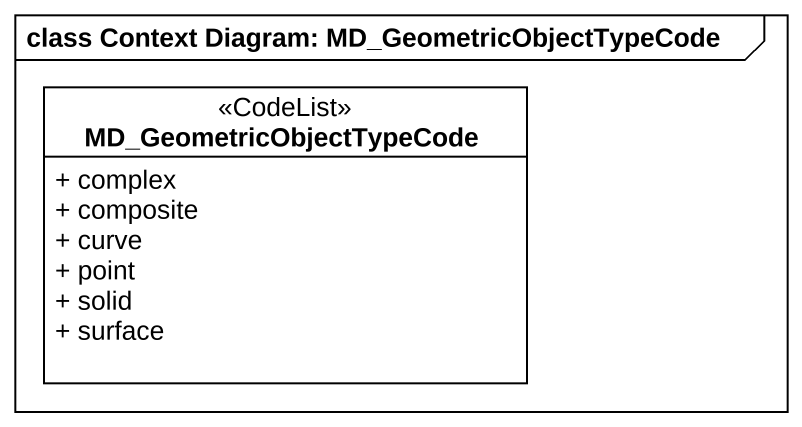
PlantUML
@startuml
mainframe class Context Diagram: MD_GeometricObjectTypeCode
hide circle
hide empty members
skinparam classAttributeIconSize 0
class MD_GeometricObjectTypeCode <<CodeList>> #FFFFFF {
  + complex
  + composite
  + curve
  + point
  + solid
  + surface
}
@enduml
